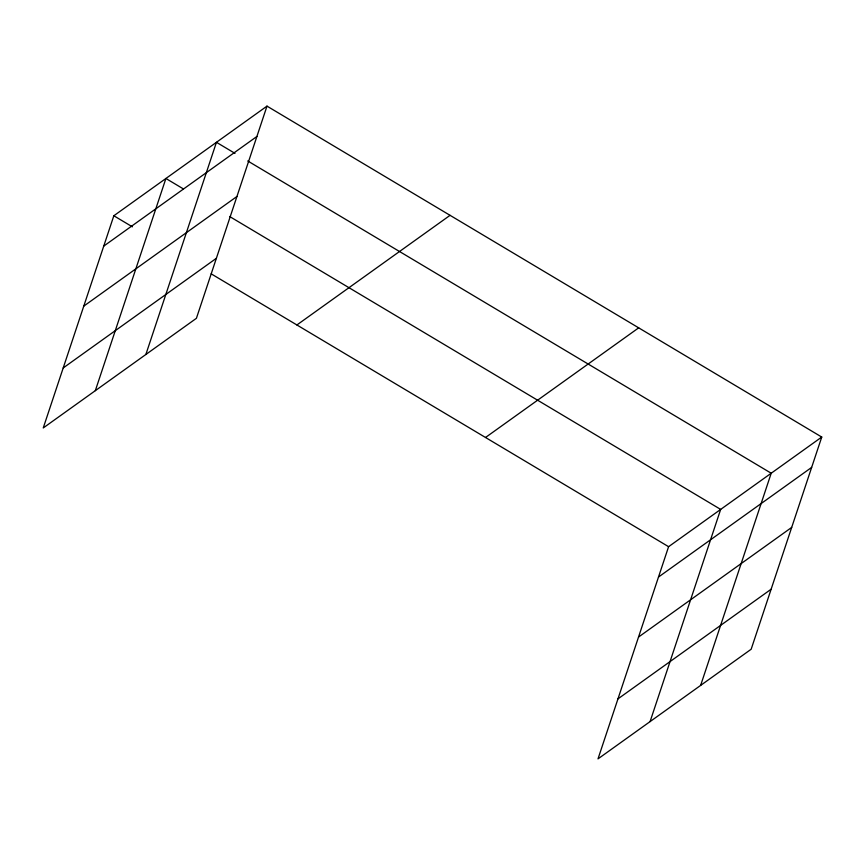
<?xml version="1.0" encoding="UTF-8"?>
<svg xmlns="http://www.w3.org/2000/svg" width="865" height="865" viewBox="0 0 865 865"><rect width="100%" height="100%" fill="white"/><g stroke="black" fill="none" stroke-linecap="round" stroke-linejoin="round"><path stroke-width="1.3" d="M266.993 106.125L113.834 215.763L43.25 427.948L196.409 318.309L266.993 106.125L821.75 437.052L751.166 649.237L598.007 758.875L668.591 546.691L821.75 437.052M95.323 390.666L165.907 178.482L183.283 188.851M145.861 354.488L216.445 142.303L234.988 153.365M650.08 721.594L720.664 509.409L229.636 216.499M700.628 685.415L771.212 473.231L247.736 160.966M103.735 246.114L256.894 136.475M83.775 306.124L236.934 196.485M63.21 367.949L216.369 258.3M296.9 324.97L450.06 215.331M485.525 437.485L638.684 327.846M658.503 577.041L811.651 467.403M638.543 637.051L791.691 527.412M617.967 698.877L771.126 589.227M113.834 215.763L132.377 226.825M211.168 273.827L668.591 546.691"/></g></svg>
